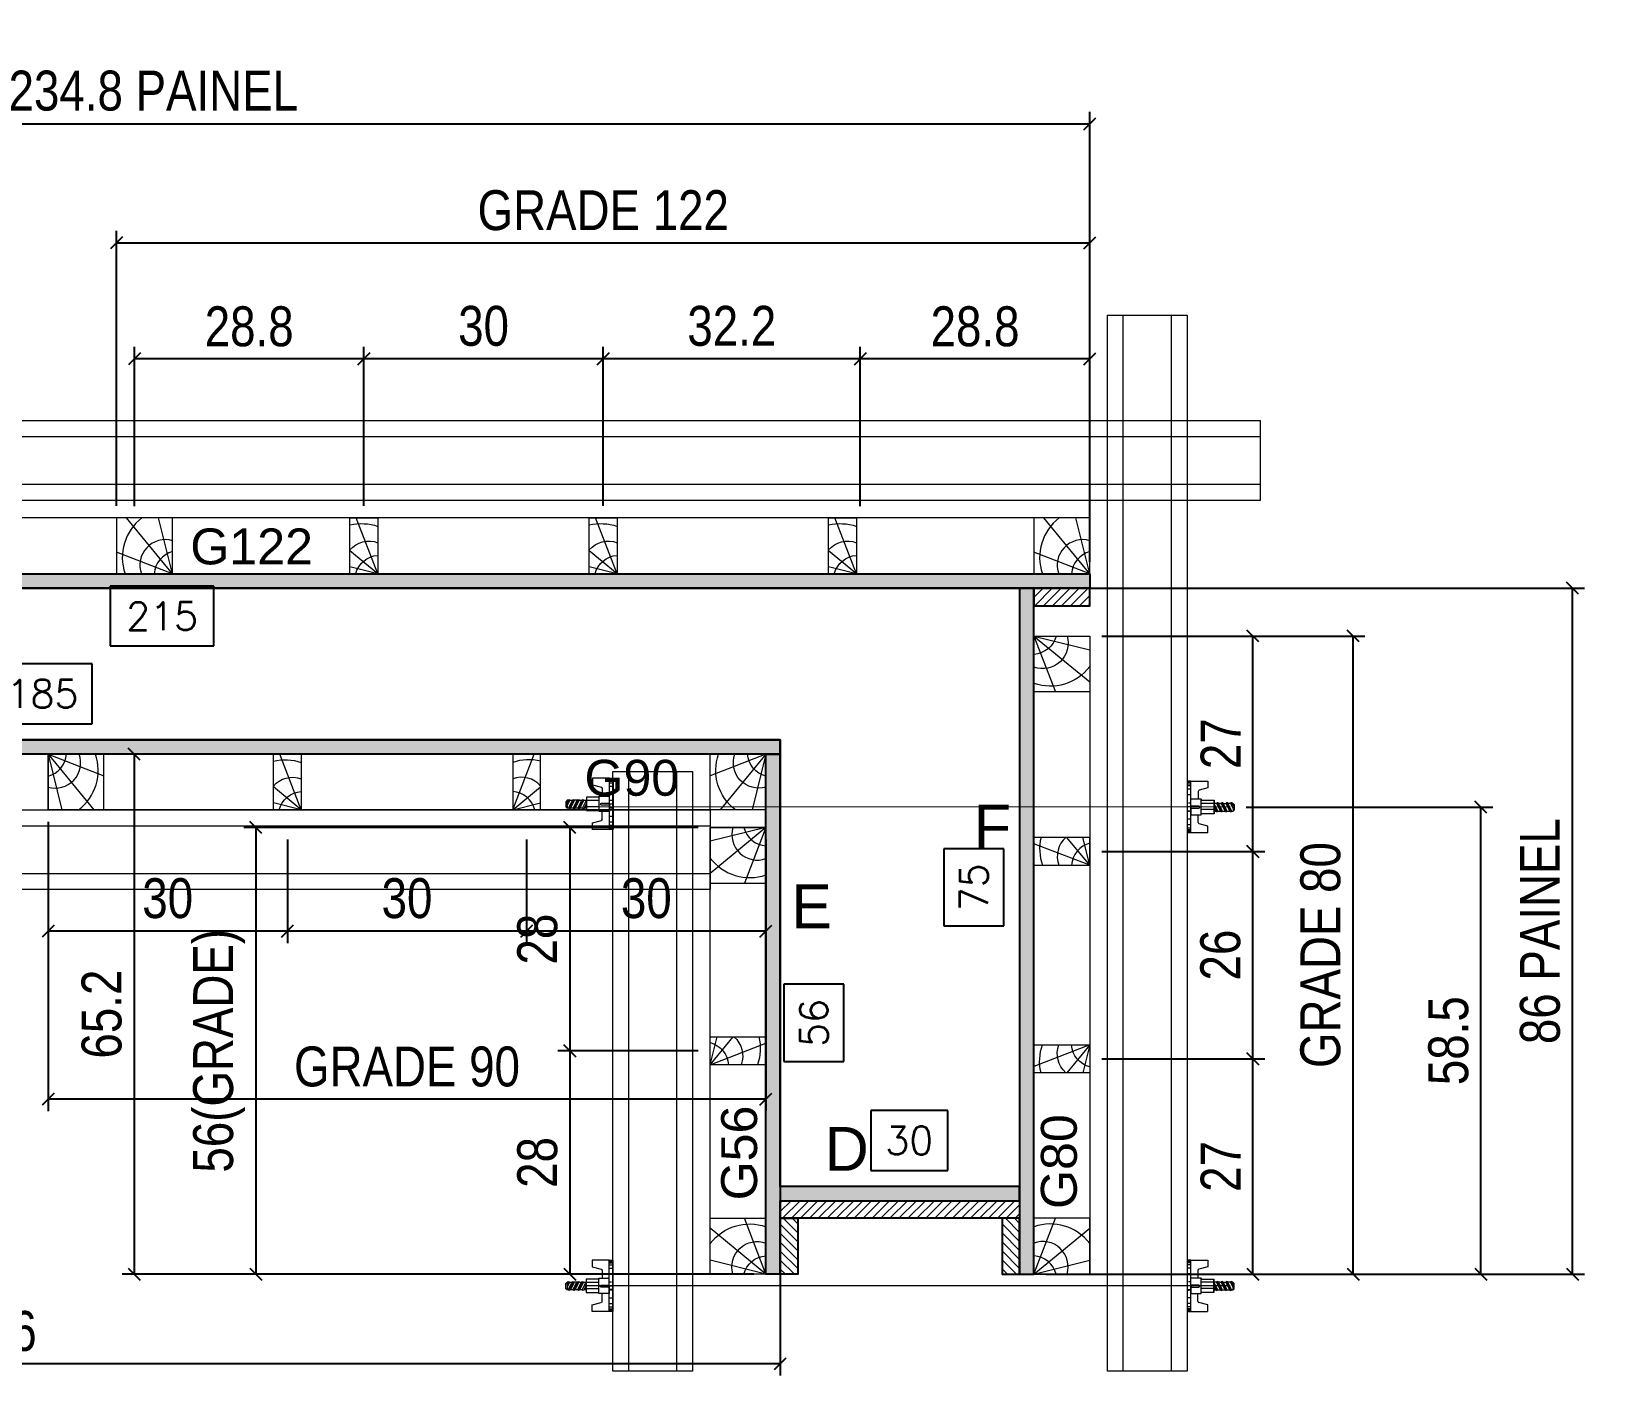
# Model space of a CAD drawing. Extents: x 2949 to 9203, y -16089 to 12527.
# Drawn here: x 8451 to 8844.2, y -7583.5 to -7246.4 of the extents above; entities that cross this region are included whole.
import ezdxf
from ezdxf.enums import TextEntityAlignment as Align

# ---------------------------------------------------------------- set-up
doc = ezdxf.new("R2010")
doc.units = 0
for name, color, linetype, lineweight in [('CONCRETO', 251, 'Continuous', 25), ('Hachura', 251, 'Continuous', 9), ('Madeira', 126, 'Continuous', 18), ('Perfil Metálico', 224, 'Continuous', 18), ('Texto Seção', 7, 'Continuous', 15)]:
    doc.layers.add(name, color=color, linetype=linetype, lineweight=lineweight)
for name, color, linetype in [('COTA', 241, 'Continuous'), ('MEIO_PONT', 93, 'Continuous'), ('Painéis', 200, 'Continuous'), ('SARRAFO', 251, 'Continuous'), ('TEXTO_GERAL', 7, 'Continuous')]:
    doc.layers.add(name, color=color, linetype=linetype)
doc.styles.add('ARIAL', font='arial.ttf')
doc.styles.add('COTA TECNICA 2X', font='techl___.ttf', dxfattribs={"height": 10})
doc.styles.add('ROMANS', font='romans.shx')
doc.styles.add('SANSSERIF', font='sas_____.pfb')
doc.dimstyles.new('Cota Seção interna', dxfattribs={"dimtxt": 7, "dimasz": 6, "dimexe": 0.18, "dimexo": 2, "dimgap": -4, "dimtad": 3, "dimdec": 1, "dimlfac": 0.5, "dimzin": 12, "dimdsep": 46, "dimtxsty": 'ROMANS', "dimblk": 'ARCHTICK', "dimcen": 0.09, "dimse1": 1, "dimse2": 1, "dimsd1": 1, "dimsd2": 1, "dimclrd": 180, "dimclre": 5, "dimclrt": 1, "dimadec": 0, "dimazin": 3, "dimtfac": 1, "dimtdec": 1, "dimtofl": 0, "dimtmove": 0, "dimatfit": 3, "dimldrblk": 'ARCHTICK', "dimfxl": 1, "dimtolj": 1, "dimtzin": 0, "dimarcsym": 0})
doc.dimstyles.new('SECAO PILAR', dxfattribs={"dimtxt": 10, "dimasz": 3, "dimexe": 3, "dimexo": 3, "dimgap": 3, "dimtad": 1, "dimdec": 1, "dimlfac": 0.5, "dimzin": 12, "dimdsep": 46, "dimtxsty": 'COTA TECNICA 2X', "dimblk1": 'OBLIQUE', "dimblk2": 'OBLIQUE', "dimsah": 1, "dimcen": 0.9, "dimclrd": 256, "dimclre": 256, "dimclrt": 256, "dimadec": 1, "dimazin": 3, "dimtfac": 1, "dimtdec": 1, "dimtmove": 0, "dimatfit": 3, "dimfxl": 1, "dimtolj": 1, "dimtzin": 12, "dimarcsym": 0})

# ---------------------------------------------------------------- blocks, each defined once
blk = doc.blocks.new('*D2617')
at = {"layer": 'COTA', "color": 180, "lineweight": -2, "transparency": 16777216}
for p, q in [((8680.74, -7517.04), (8661.4, -7517.04)), ((8661.4, -7517.04), (8661.4, -7532.04)), ((8680.74, -7532.04), (8680.74, -7517.04)), ((8661.4, -7532.04), (8680.74, -7532.04))]:
    blk.add_line(p, q, dxfattribs=at)
at = {"layer": 'Defpoints', "color": 0, "transparency": 16777216}
for p in [(8638.74, -7536.04), (8698.74, -7536.04), (8698.74, -7536.04)]:
    blk.add_point(p, dxfattribs=at)
at = {"layer": 'COTA', "color": 1, "transparency": 16777216, "insert": (8671.07, -7524.54), "char_height": 7, "attachment_point": 5, "style": 'ROMANS'}
blk.add_mtext('\\A1;30', dxfattribs=at)
blk = doc.blocks.new('_ArchTick')
at = {"color": 0, "linetype": 'ByBlock', "const_width": 0.15}
blk.add_lwpolyline([(-0.5, -0.5), (0.5, 0.5)], dxfattribs=at)
blk = doc.blocks.new('*D2636')
at = {"layer": 'COTA', "color": 180, "lineweight": -2, "transparency": 16777216}
for p, q in [((8496.74, -7385.54), (8470.74, -7385.54)), ((8470.74, -7385.54), (8470.74, -7400.54)), ((8496.74, -7400.54), (8496.74, -7385.54)), ((8470.74, -7400.54), (8496.74, -7400.54))]:
    blk.add_line(p, q, dxfattribs=at)
at = {"layer": 'Defpoints', "color": 0, "transparency": 16777216}
for p in [(8268.74, -7386.04), (8698.74, -7386.04), (8268.74, -7404.54)]:
    blk.add_point(p, dxfattribs=at)
at = {"layer": 'COTA', "color": 1, "transparency": 16777216, "insert": (8483.74, -7393.04), "char_height": 7, "attachment_point": 5, "style": 'ROMANS'}
blk.add_mtext('\\A1;215', dxfattribs=at)
blk = doc.blocks.new('C')
at = {"layer": 'Hachura', "color": 0}
for p, q in [((0, 3.22), (0, -3.22)), ((0.45, 3.22), (0, 3.22)), ((0.46, 3.16), (0, 3.16)), ((0.46, 3.05), (0, 3.05)), ((0.46, 2.88), (0, 2.88)), ((0, 2.75), (0, -1.16)), ((0.46, 2.65), (0, 2.65)), ((0.46, 2.23), (0, 2.23)), ((0.45, -3.23), (0.45, 3.22)), ((0.45, 3.22), (2.58, 3.22)), ((2.58, 2.39), (1.47, 2.09)), ((2.58, 3.22), (2.58, 2.39)), ((0.46, 1.51), (0, 1.51)), ((0.39, 0.49), (0.17, 0.49)), ((1.74, 0.97), (0.45, 0.97)), ((1.45, 0.1), (0.45, 0.1)), ((1.35, 1.94), (1.35, 0.96)), ((1.74, -0.97), (1.74, 0.97)), ((1.74, 0.97), (1.74, 0.84)), ((1.74, 0.97), (1.74, 0.84)), ((1.74, 0.84), (3.35, 0.84)), ((3.35, 0.45), (1.74, 0.45)), ((3.32, 0.84), (3.32, -0.84)), ((3.35, 0.84), (3.35, -0.84)), ((3.68, 0.45), (3.35, 0.45)), ((3.84, -0.52), (3.35, 0.45)), ((3.35, 0.06), (3.67, -0.57)), ((3.68, 0.45), (4.16, -0.52)), ((3.72, 0.5), (4.25, -0.57)), ((4.37, -0.55), (3.83, 0.53)), ((4.15, 0.45), (3.93, 0.45)), ((4.42, -0.52), (3.93, 0.45)), ((4.15, 0.45), (4.26, 0.45)), ((4.26, 0.45), (4.74, -0.52)), ((4.3, 0.5), (4.83, -0.57)), ((4.95, -0.55), (4.41, 0.53)), ((4.51, 0.45), (4.84, 0.45)), ((5, -0.52), (4.51, 0.45)), ((4.84, 0.45), (5.32, -0.52)), ((4.88, 0.5), (5.41, -0.57)), ((5.53, -0.55), (4.99, 0.53)), ((5.58, -0.52), (5.09, 0.45)), ((5.42, 0.45), (5.09, 0.45)), ((5.58, -0.52), (5.09, 0.45)), ((5.42, 0.45), (5.74, -0.19)), ((5.46, 0.5), (5.74, -0.07)), ((5.74, 0.19), (5.57, 0.53)), ((5.74, 0.32), (5.68, 0.45)), ((5.68, 0.45), (5.74, 0.45)), ((5.74, 0.45), (5.9, 0.29)), ((5.74, 0.45), (5.74, -0.52)), ((5.9, -0.36), (5.9, 0.29)), ((0.45, 0), (0, 0)), ((0.46, -1.52), (0, -1.52)), ((0.08, -0.48), (0.29, -0.48)), ((0.29, -0.48), (0.4, -0.48)), ((0.45, 0), (0.45, -0.97)), ((0.45, -0.16), (1.45, -0.16)), ((0.45, -0.65), (0.45, -0.32)), ((0.45, -3.23), (0.45, -0.65)), ((0.45, -0.97), (1.74, -0.97)), ((1.35, -1.94), (1.35, -0.97)), ((3.35, -0.32), (1.74, -0.32)), ((3.35, -0.84), (1.74, -0.84)), ((3.35, -0.07), (3.58, -0.52)), ((3.35, -0.52), (3.58, -0.52)), ((3.84, -0.52), (4.16, -0.52)), ((4.42, -0.52), (4.74, -0.52)), ((4.63, -0.52), (4.74, -0.52)), ((5, -0.52), (5.32, -0.52)), ((5.58, -0.52), (5.74, -0.52)), ((5.74, -0.52), (5.9, -0.36)), ((5.74, -0.52), (5.74, -0.52)), ((0.46, -2.23), (0, -2.23)), ((0.46, -2.65), (0, -2.65)), ((0.46, -2.88), (0, -2.88)), ((0.46, -3.05), (0, -3.05)), ((0.46, -3.16), (0, -3.16)), ((0, -3.22), (2.57, -3.22)), ((2.58, -2.39), (1.47, -2.1)), ((2.58, -3.23), (2.58, -2.39))]:
    blk.add_line(p, q, dxfattribs=at)
for centre, radius, start, end in [((1.52, 1.94), 0.161, 104.7436, 180), ((1.44, -0.03), 0.129, 272.695, 87.305), ((3.81, 0.39), 0.143, 25.5688, 154.4312), ((4.39, 0.39), 0.143, 25.5688, 154.4312), ((4.97, 0.39), 0.143, 25.5688, 154.4312), ((5.55, 0.39), 0.143, 25.5688, 154.4312), ((0.17, -0.37), 0.174, 221.744, 317.8592), ((1.52, -1.94), 0.161, 180, 255.2564), ((3.71, -0.4), 0.174, 222.1408, 318.256), ((4.29, -0.4), 0.174, 222.1408, 318.256), ((4.87, -0.4), 0.174, 222.1408, 318.256), ((5.45, -0.4), 0.174, 222.1408, 318.256), ((5.61, -0.4), 0.174, 317.8592, 318.256)]:
    blk.add_arc(centre, radius, start, end, dxfattribs=at)
blk = doc.blocks.new('_Oblique')
at = {"color": 0, "linetype": 'ByBlock', "lineweight": -2}
blk.add_line((-0.5, -0.5), (0.5, 0.5), dxfattribs=at)
blk = doc.blocks.new('*D2623')
at = {"layer": 'COTA', "lineweight": -2, "transparency": 16777216}
for p, q in [((8705.29, -7386.04), (8840.37, -7386.04)), ((8837.37, -7558.04), (8837.37, -7386.04)), ((8705.34, -7558.04), (8840.37, -7558.04))]:
    blk.add_line(p, q, dxfattribs=at)
at = {"layer": 'Defpoints', "color": 0, "transparency": 16777216}
for p in [(8702.29, -7386.04), (8837.37, -7386.04), (8702.34, -7558.04)]:
    blk.add_point(p, dxfattribs=at)
at = {"layer": 'COTA', "lineweight": -2, "transparency": 16777216, "xscale": 3, "yscale": 3, "zscale": 3}
for p, rotation in [((8837.37, -7386.04), 90), ((8837.37, -7558.04), 270)]:
    blk.add_blockref('_Oblique', p, dxfattribs=dict(at, rotation=rotation))
at = {"layer": 'COTA', "transparency": 16777216, "insert": (8829.25, -7472.04), "char_height": 10, "attachment_point": 5, "rotation": 90, "style": 'COTA TECNICA 2X'}
blk.add_mtext('\\A1;86 PAINEL', dxfattribs=at)
blk = doc.blocks.new('*D2637')
at = {"layer": 'COTA', "linetype": 'ByBlock', "lineweight": -2, "transparency": 16777216}
for p, q in [((8246.74, -7383.04), (8246.74, -7266.59)), ((8246.74, -7269.59), (8716.34, -7269.59)), ((8716.34, -7379.44), (8716.34, -7266.59))]:
    blk.add_line(p, q, dxfattribs=at)
at = {"layer": 'Defpoints', "color": 0, "linetype": 'ByBlock', "transparency": 16777216}
for p in [(8716.34, -7269.59), (8716.34, -7382.44), (8246.74, -7386.04)]:
    blk.add_point(p, dxfattribs=at)
at = {"layer": 'COTA', "linetype": 'ByBlock', "lineweight": -2, "transparency": 16777216, "xscale": 3, "yscale": 3, "zscale": 3, "rotation": 180}
blk.add_blockref('_Oblique', (8246.74, -7269.59), dxfattribs=at)
at = {"layer": 'COTA', "linetype": 'ByBlock', "lineweight": -2, "transparency": 16777216, "xscale": 3, "yscale": 3, "zscale": 3}
blk.add_blockref('_Oblique', (8716.34, -7269.59), dxfattribs=at)
at = {"layer": 'COTA', "linetype": 'ByBlock', "transparency": 16777216, "insert": (8481.54, -7261.35), "char_height": 10, "attachment_point": 5, "style": 'COTA TECNICA 2X'}
blk.add_mtext('\\A1;234.8 PAINEL', dxfattribs=at)
blk = doc.blocks.new('PONTALETE')
at = {"layer": 'Madeira'}
for q in [(2.71, 7), (7, 5.76), (7, 1.74)]:
    blk.add_line((0, 0), q, dxfattribs=at)
blk.add_lwpolyline([(0, 0), (7, 0), (7, 7), (0, 7)], close=True, dxfattribs=at)
for centre, radius, start, end in [((2.04, 0.06), 6.23, 37.2818, 109.0913), ((1.09, 0.9), 3.19, 343.603, 109.9847), ((-0.21, -0.78), 3.09, 14.6322, 86.0383)]:
    blk.add_arc(centre, radius, start, end, dxfattribs=at)
blk = doc.blocks.new('MEIO PONTALETE')
at = {"layer": 'Madeira'}
for q in [(2.71, 7), (3.5, 2.88), (3.5, 0.87)]:
    blk.add_line((0, 0), q, dxfattribs=at)
blk.add_lwpolyline([(0, 0), (3.5, 0), (3.5, 7), (0, 7)], close=True, dxfattribs=at)
for centre, radius, start, end in [((2.04, 0.06), 6.23, 76.4499, 109.0913), ((1.09, 0.9), 3.19, 40.9063, 109.9847), ((-0.21, -0.78), 3.09, 14.6322, 86.0383)]:
    blk.add_arc(centre, radius, start, end, dxfattribs=at)
blk = doc.blocks.new('*D2638')
at = {"layer": 'COTA', "lineweight": -2, "transparency": 16777216}
for p, q in [((8658.8, -7365.52), (8658.8, -7325.56)), ((8716.34, -7328.56), (8658.8, -7328.56)), ((8716.34, -7365.44), (8716.34, -7325.56))]:
    blk.add_line(p, q, dxfattribs=at)
at = {"layer": 'Defpoints', "color": 0, "transparency": 16777216}
for p in [(8658.8, -7328.56), (8658.8, -7368.52), (8716.34, -7368.44)]:
    blk.add_point(p, dxfattribs=at)
at = {"layer": 'COTA', "lineweight": -2, "transparency": 16777216, "xscale": 3, "yscale": 3, "zscale": 3, "rotation": 180}
blk.add_blockref('_Oblique', (8658.8, -7328.56), dxfattribs=at)
at = {"layer": 'COTA', "lineweight": -2, "transparency": 16777216, "xscale": 3, "yscale": 3, "zscale": 3}
blk.add_blockref('_Oblique', (8716.34, -7328.56), dxfattribs=at)
at = {"layer": 'COTA', "transparency": 16777216, "insert": (8687.57, -7320.46), "char_height": 10, "attachment_point": 5, "style": 'COTA TECNICA 2X'}
blk.add_mtext('\\A1;28.8', dxfattribs=at)
blk = doc.blocks.new('*D2639')
at = {"layer": 'COTA', "lineweight": -2, "transparency": 16777216}
for p, q in [((8594.34, -7365.44), (8594.34, -7325.56)), ((8658.8, -7328.56), (8594.34, -7328.56)), ((8658.8, -7365.52), (8658.8, -7325.56))]:
    blk.add_line(p, q, dxfattribs=at)
at = {"layer": 'Defpoints', "color": 0, "transparency": 16777216}
for p in [(8594.34, -7328.56), (8594.34, -7368.44), (8658.8, -7368.52)]:
    blk.add_point(p, dxfattribs=at)
at = {"layer": 'COTA', "lineweight": -2, "transparency": 16777216, "xscale": 3, "yscale": 3, "zscale": 3, "rotation": 180}
blk.add_blockref('_Oblique', (8594.34, -7328.56), dxfattribs=at)
at = {"layer": 'COTA', "lineweight": -2, "transparency": 16777216, "xscale": 3, "yscale": 3, "zscale": 3}
blk.add_blockref('_Oblique', (8658.8, -7328.56), dxfattribs=at)
at = {"layer": 'COTA', "transparency": 16777216, "insert": (8626.57, -7320.34), "char_height": 10, "attachment_point": 5, "style": 'COTA TECNICA 2X'}
blk.add_mtext('\\A1;32.2', dxfattribs=at)
blk = doc.blocks.new('*D2640')
at = {"layer": 'COTA', "lineweight": -2, "transparency": 16777216}
for p, q in [((8534.34, -7365.44), (8534.34, -7325.56)), ((8594.34, -7328.56), (8534.34, -7328.56)), ((8594.34, -7365.44), (8594.34, -7325.56))]:
    blk.add_line(p, q, dxfattribs=at)
at = {"layer": 'Defpoints', "color": 0, "transparency": 16777216}
for p in [(8534.34, -7328.56), (8534.34, -7368.44), (8594.34, -7368.44)]:
    blk.add_point(p, dxfattribs=at)
at = {"layer": 'COTA', "lineweight": -2, "transparency": 16777216, "xscale": 3, "yscale": 3, "zscale": 3, "rotation": 180}
blk.add_blockref('_Oblique', (8534.34, -7328.56), dxfattribs=at)
at = {"layer": 'COTA', "lineweight": -2, "transparency": 16777216, "xscale": 3, "yscale": 3, "zscale": 3}
blk.add_blockref('_Oblique', (8594.34, -7328.56), dxfattribs=at)
at = {"layer": 'COTA', "transparency": 16777216, "insert": (8564.34, -7320.34), "char_height": 10, "attachment_point": 5, "style": 'COTA TECNICA 2X'}
blk.add_mtext('\\A1;30', dxfattribs=at)
blk = doc.blocks.new('*D2641')
at = {"layer": 'COTA', "lineweight": -2, "transparency": 16777216}
for p, q in [((8476.8, -7365.52), (8476.8, -7325.56)), ((8534.34, -7328.56), (8476.8, -7328.56)), ((8534.34, -7365.44), (8534.34, -7325.56))]:
    blk.add_line(p, q, dxfattribs=at)
at = {"layer": 'Defpoints', "color": 0, "transparency": 16777216}
for p in [(8476.8, -7328.56), (8476.8, -7368.52), (8534.34, -7368.44)]:
    blk.add_point(p, dxfattribs=at)
at = {"layer": 'COTA', "lineweight": -2, "transparency": 16777216, "xscale": 3, "yscale": 3, "zscale": 3, "rotation": 180}
blk.add_blockref('_Oblique', (8476.8, -7328.56), dxfattribs=at)
at = {"layer": 'COTA', "lineweight": -2, "transparency": 16777216, "xscale": 3, "yscale": 3, "zscale": 3}
blk.add_blockref('_Oblique', (8534.34, -7328.56), dxfattribs=at)
at = {"layer": 'COTA', "transparency": 16777216, "insert": (8505.57, -7320.46), "char_height": 10, "attachment_point": 5, "style": 'COTA TECNICA 2X'}
blk.add_mtext('\\A1;28.8', dxfattribs=at)
blk = doc.blocks.new('*D2642')
at = {"layer": 'COTA', "lineweight": -2, "transparency": 16777216}
for p, q in [((8472.34, -7365.44), (8472.34, -7296.44)), ((8716.34, -7365.44), (8716.34, -7296.44)), ((8472.34, -7299.44), (8716.34, -7299.44))]:
    blk.add_line(p, q, dxfattribs=at)
at = {"layer": 'Defpoints', "color": 0, "transparency": 16777216}
for p in [(8716.34, -7299.44), (8472.34, -7368.44), (8716.34, -7368.44)]:
    blk.add_point(p, dxfattribs=at)
at = {"layer": 'COTA', "lineweight": -2, "transparency": 16777216, "xscale": 3, "yscale": 3, "zscale": 3, "rotation": 180}
blk.add_blockref('_Oblique', (8472.34, -7299.44), dxfattribs=at)
at = {"layer": 'COTA', "lineweight": -2, "transparency": 16777216, "xscale": 3, "yscale": 3, "zscale": 3}
blk.add_blockref('_Oblique', (8716.34, -7299.44), dxfattribs=at)
at = {"layer": 'COTA', "transparency": 16777216, "insert": (8594.34, -7291.34), "char_height": 10, "attachment_point": 5, "style": 'COTA TECNICA 2X'}
blk.add_mtext('\\A1;GRADE 122', dxfattribs=at)
blk = doc.blocks.new('*D2646')
at = {"layer": 'COTA', "color": 180, "lineweight": -2, "transparency": 16777216}
for p, q in [((8466.24, -7405.04), (8441.24, -7405.04)), ((8441.24, -7405.04), (8441.24, -7420.04)), ((8466.24, -7420.04), (8466.24, -7405.04)), ((8441.24, -7420.04), (8466.24, -7420.04))]:
    blk.add_line(p, q, dxfattribs=at)
at = {"layer": 'Defpoints', "color": 0, "transparency": 16777216}
for p in [(8268.74, -7424.04), (8638.74, -7424.04), (8638.74, -7424.04)]:
    blk.add_point(p, dxfattribs=at)
at = {"layer": 'COTA', "color": 1, "transparency": 16777216, "insert": (8453.74, -7412.54), "char_height": 7, "attachment_point": 5, "style": 'ROMANS'}
blk.add_mtext('\\A1;185', dxfattribs=at)
blk = doc.blocks.new('*D2628')
at = {"layer": 'COTA', "lineweight": -2, "transparency": 16777216}
for p, q in [((8719.34, -7398.04), (8785.33, -7398.04)), ((8782.33, -7558.04), (8782.33, -7398.04)), ((8719.34, -7558.04), (8785.33, -7558.04))]:
    blk.add_line(p, q, dxfattribs=at)
at = {"layer": 'Defpoints', "color": 0, "transparency": 16777216}
for p in [(8716.34, -7398.04), (8782.33, -7398.04), (8716.34, -7558.04)]:
    blk.add_point(p, dxfattribs=at)
at = {"layer": 'COTA', "lineweight": -2, "transparency": 16777216, "xscale": 3, "yscale": 3, "zscale": 3}
for p, rotation in [((8782.33, -7398.04), 90), ((8782.33, -7558.04), 270)]:
    blk.add_blockref('_Oblique', p, dxfattribs=dict(at, rotation=rotation))
at = {"layer": 'COTA', "transparency": 16777216, "insert": (8774.2, -7478.04), "char_height": 10, "attachment_point": 5, "rotation": 90, "style": 'COTA TECNICA 2X'}
blk.add_mtext('\\A1;GRADE 80', dxfattribs=at)
blk = doc.blocks.new('*D2629')
at = {"layer": 'COTA', "lineweight": -2, "transparency": 16777216}
for p, q in [((8719.34, -7398.04), (8760.21, -7398.04)), ((8757.21, -7452.04), (8757.21, -7398.04)), ((8719.34, -7452.04), (8760.21, -7452.04))]:
    blk.add_line(p, q, dxfattribs=at)
at = {"layer": 'Defpoints', "color": 0, "transparency": 16777216}
for p in [(8716.34, -7398.04), (8757.21, -7398.04), (8716.34, -7452.04)]:
    blk.add_point(p, dxfattribs=at)
at = {"layer": 'COTA', "lineweight": -2, "transparency": 16777216, "xscale": 3, "yscale": 3, "zscale": 3}
for p, rotation in [((8757.21, -7398.04), 90), ((8757.21, -7452.04), 270)]:
    blk.add_blockref('_Oblique', p, dxfattribs=dict(at, rotation=rotation))
at = {"layer": 'COTA', "transparency": 16777216, "insert": (8749.13, -7425.04), "char_height": 10, "attachment_point": 5, "rotation": 90, "style": 'COTA TECNICA 2X'}
blk.add_mtext('\\A1;27', dxfattribs=at)
blk = doc.blocks.new('*D2630')
at = {"layer": 'COTA', "lineweight": -2, "transparency": 16777216}
for p, q in [((8719.34, -7504.04), (8760.21, -7504.04)), ((8757.21, -7558.04), (8757.21, -7504.04)), ((8719.34, -7558.04), (8760.21, -7558.04))]:
    blk.add_line(p, q, dxfattribs=at)
at = {"layer": 'Defpoints', "color": 0, "transparency": 16777216}
for p in [(8716.34, -7504.04), (8757.21, -7504.04), (8716.34, -7558.04)]:
    blk.add_point(p, dxfattribs=at)
at = {"layer": 'COTA', "lineweight": -2, "transparency": 16777216, "xscale": 3, "yscale": 3, "zscale": 3}
for p, rotation in [((8757.21, -7504.04), 90), ((8757.21, -7558.04), 270)]:
    blk.add_blockref('_Oblique', p, dxfattribs=dict(at, rotation=rotation))
at = {"layer": 'COTA', "transparency": 16777216, "insert": (8749.13, -7531.04), "char_height": 10, "attachment_point": 5, "rotation": 90, "style": 'COTA TECNICA 2X'}
blk.add_mtext('\\A1;27', dxfattribs=at)
blk = doc.blocks.new('*D2631')
at = {"layer": 'COTA', "lineweight": -2, "transparency": 16777216}
for p, q in [((8719.34, -7452.04), (8760.21, -7452.04)), ((8757.21, -7504.04), (8757.21, -7452.04)), ((8719.34, -7504.04), (8760.21, -7504.04))]:
    blk.add_line(p, q, dxfattribs=at)
at = {"layer": 'Defpoints', "color": 0, "transparency": 16777216}
for p in [(8716.34, -7452.04), (8757.21, -7452.04), (8716.34, -7504.04)]:
    blk.add_point(p, dxfattribs=at)
at = {"layer": 'COTA', "lineweight": -2, "transparency": 16777216, "xscale": 3, "yscale": 3, "zscale": 3}
for p, rotation in [((8757.21, -7452.04), 90), ((8757.21, -7504.04), 270)]:
    blk.add_blockref('_Oblique', p, dxfattribs=dict(at, rotation=rotation))
at = {"layer": 'COTA', "transparency": 16777216, "insert": (8749.11, -7478.04), "char_height": 10, "attachment_point": 5, "rotation": 90, "style": 'COTA TECNICA 2X'}
blk.add_mtext('\\A1;26', dxfattribs=at)
blk = doc.blocks.new('*D2632')
at = {"layer": 'COTA', "lineweight": -2, "transparency": 16777216}
for p, q in [((8618.14, -7446.04), (8504.25, -7446.04)), ((8507.25, -7446.04), (8507.25, -7558.04)), ((8618.14, -7558.04), (8504.25, -7558.04))]:
    blk.add_line(p, q, dxfattribs=at)
at = {"layer": 'Defpoints', "color": 0, "transparency": 16777216}
for p in [(8621.14, -7446.04), (8507.25, -7558.04), (8621.14, -7558.04)]:
    blk.add_point(p, dxfattribs=at)
at = {"layer": 'COTA', "lineweight": -2, "transparency": 16777216, "xscale": 3, "yscale": 3, "zscale": 3}
for p, rotation in [((8507.25, -7446.04), 90), ((8507.25, -7558.04), 270)]:
    blk.add_blockref('_Oblique', p, dxfattribs=dict(at, rotation=rotation))
at = {"layer": 'COTA', "transparency": 16777216, "insert": (8498.03, -7502.04), "char_height": 10, "attachment_point": 5, "rotation": 90, "style": 'COTA TECNICA 2X'}
blk.add_mtext('\\A1;56(GRADE)', dxfattribs=at)
blk = doc.blocks.new('*D2633')
at = {"layer": 'COTA', "lineweight": -2, "transparency": 16777216}
for p, q in [((8618.14, -7502.04), (8582.96, -7502.04)), ((8585.96, -7502.04), (8585.96, -7558.04)), ((8618.14, -7558.04), (8582.96, -7558.04))]:
    blk.add_line(p, q, dxfattribs=at)
at = {"layer": 'Defpoints', "color": 0, "transparency": 16777216}
for p in [(8621.14, -7502.04), (8585.96, -7558.04), (8621.14, -7558.04)]:
    blk.add_point(p, dxfattribs=at)
at = {"layer": 'COTA', "lineweight": -2, "transparency": 16777216, "xscale": 3, "yscale": 3, "zscale": 3}
for p, rotation in [((8585.96, -7502.04), 90), ((8585.96, -7558.04), 270)]:
    blk.add_blockref('_Oblique', p, dxfattribs=dict(at, rotation=rotation))
at = {"layer": 'COTA', "transparency": 16777216, "insert": (8577.86, -7530.04), "char_height": 10, "attachment_point": 5, "rotation": 90, "style": 'COTA TECNICA 2X'}
blk.add_mtext('\\A1;28', dxfattribs=at)
blk = doc.blocks.new('*D2634')
at = {"layer": 'COTA', "lineweight": -2, "transparency": 16777216}
for p, q in [((8618.14, -7446.04), (8582.96, -7446.04)), ((8585.96, -7446.04), (8585.96, -7502.04)), ((8618.14, -7502.04), (8582.96, -7502.04))]:
    blk.add_line(p, q, dxfattribs=at)
at = {"layer": 'Defpoints', "color": 0, "transparency": 16777216}
for p in [(8621.14, -7446.04), (8585.96, -7502.04), (8621.14, -7502.04)]:
    blk.add_point(p, dxfattribs=at)
at = {"layer": 'COTA', "lineweight": -2, "transparency": 16777216, "xscale": 3, "yscale": 3, "zscale": 3}
for p, rotation in [((8585.96, -7446.04), 90), ((8585.96, -7502.04), 270)]:
    blk.add_blockref('_Oblique', p, dxfattribs=dict(at, rotation=rotation))
at = {"layer": 'COTA', "transparency": 16777216, "insert": (8577.86, -7474.04), "char_height": 10, "attachment_point": 5, "rotation": 90, "style": 'COTA TECNICA 2X'}
blk.add_mtext('\\A1;28', dxfattribs=at)
blk = doc.blocks.new('*D2650')
at = {"layer": 'COTA', "lineweight": -2, "transparency": 16777216}
for p, q in [((8755.58, -7440.98), (8817.41, -7440.98)), ((8814.41, -7558.04), (8814.41, -7440.98)), ((8719.34, -7558.04), (8817.41, -7558.04))]:
    blk.add_line(p, q, dxfattribs=at)
at = {"layer": 'Defpoints', "color": 0, "transparency": 16777216}
for p in [(8752.58, -7440.98), (8814.41, -7440.98), (8716.34, -7558.04)]:
    blk.add_point(p, dxfattribs=at)
at = {"layer": 'COTA', "lineweight": -2, "transparency": 16777216, "xscale": 3, "yscale": 3, "zscale": 3}
for p, rotation in [((8814.41, -7440.98), 90), ((8814.41, -7558.04), 270)]:
    blk.add_blockref('_Oblique', p, dxfattribs=dict(at, rotation=rotation))
at = {"layer": 'COTA', "transparency": 16777216, "insert": (8806.28, -7499.51), "char_height": 10, "attachment_point": 5, "rotation": 90, "style": 'COTA TECNICA 2X'}
blk.add_mtext('\\A1;58.5', dxfattribs=at)
blk = doc.blocks.new('*D2618')
at = {"layer": 'COTA', "lineweight": -2, "transparency": 16777216}
for p, q in [((8575.14, -7449.04), (8575.14, -7475.06)), ((8635.14, -7449.04), (8635.14, -7475.06)), ((8635.14, -7472.06), (8575.14, -7472.06))]:
    blk.add_line(p, q, dxfattribs=at)
at = {"layer": 'Defpoints', "color": 0, "transparency": 16777216}
for p in [(8575.14, -7446.04), (8635.14, -7446.04), (8575.14, -7472.06)]:
    blk.add_point(p, dxfattribs=at)
at = {"layer": 'COTA', "lineweight": -2, "transparency": 16777216, "xscale": 3, "yscale": 3, "zscale": 3, "rotation": 180}
blk.add_blockref('_Oblique', (8575.14, -7472.06), dxfattribs=at)
at = {"layer": 'COTA', "lineweight": -2, "transparency": 16777216, "xscale": 3, "yscale": 3, "zscale": 3}
blk.add_blockref('_Oblique', (8635.14, -7472.06), dxfattribs=at)
at = {"layer": 'COTA', "transparency": 16777216, "insert": (8605.14, -7463.84), "char_height": 10, "attachment_point": 5, "style": 'COTA TECNICA 2X'}
blk.add_mtext('\\A1;30', dxfattribs=at)
blk = doc.blocks.new('*D2619')
at = {"layer": 'COTA', "lineweight": -2, "transparency": 16777216}
for p, q in [((8515.14, -7449.04), (8515.14, -7475.06)), ((8575.14, -7449.04), (8575.14, -7475.06)), ((8575.14, -7472.06), (8515.14, -7472.06))]:
    blk.add_line(p, q, dxfattribs=at)
at = {"layer": 'Defpoints', "color": 0, "transparency": 16777216}
for p in [(8515.14, -7446.04), (8575.14, -7446.04), (8515.14, -7472.06)]:
    blk.add_point(p, dxfattribs=at)
at = {"layer": 'COTA', "lineweight": -2, "transparency": 16777216, "xscale": 3, "yscale": 3, "zscale": 3, "rotation": 180}
blk.add_blockref('_Oblique', (8515.14, -7472.06), dxfattribs=at)
at = {"layer": 'COTA', "lineweight": -2, "transparency": 16777216, "xscale": 3, "yscale": 3, "zscale": 3}
blk.add_blockref('_Oblique', (8575.14, -7472.06), dxfattribs=at)
at = {"layer": 'COTA', "transparency": 16777216, "insert": (8545.14, -7463.84), "char_height": 10, "attachment_point": 5, "style": 'COTA TECNICA 2X'}
blk.add_mtext('\\A1;30', dxfattribs=at)
blk = doc.blocks.new('*D2620')
at = {"layer": 'COTA', "lineweight": -2, "transparency": 16777216}
for p, q in [((8455.14, -7449.04), (8455.14, -7475.06)), ((8515.14, -7449.04), (8515.14, -7475.06)), ((8515.14, -7472.06), (8455.14, -7472.06))]:
    blk.add_line(p, q, dxfattribs=at)
at = {"layer": 'Defpoints', "color": 0, "transparency": 16777216}
for p in [(8455.14, -7446.04), (8515.14, -7446.04), (8455.14, -7472.06)]:
    blk.add_point(p, dxfattribs=at)
at = {"layer": 'COTA', "lineweight": -2, "transparency": 16777216, "xscale": 3, "yscale": 3, "zscale": 3, "rotation": 180}
blk.add_blockref('_Oblique', (8455.14, -7472.06), dxfattribs=at)
at = {"layer": 'COTA', "lineweight": -2, "transparency": 16777216, "xscale": 3, "yscale": 3, "zscale": 3}
blk.add_blockref('_Oblique', (8515.14, -7472.06), dxfattribs=at)
at = {"layer": 'COTA', "transparency": 16777216, "insert": (8485.14, -7463.84), "char_height": 10, "attachment_point": 5, "style": 'COTA TECNICA 2X'}
blk.add_mtext('\\A1;30', dxfattribs=at)
blk = doc.blocks.new('*D2621')
at = {"layer": 'COTA', "lineweight": -2, "transparency": 16777216}
for p, q in [((8455.14, -7444.64), (8455.14, -7517.17)), ((8635.14, -7449.04), (8635.14, -7517.17)), ((8635.14, -7514.17), (8455.14, -7514.17))]:
    blk.add_line(p, q, dxfattribs=at)
at = {"layer": 'Defpoints', "color": 0, "transparency": 16777216}
for p in [(8455.14, -7441.64), (8635.14, -7446.04), (8455.14, -7514.17)]:
    blk.add_point(p, dxfattribs=at)
at = {"layer": 'COTA', "lineweight": -2, "transparency": 16777216, "xscale": 3, "yscale": 3, "zscale": 3, "rotation": 180}
blk.add_blockref('_Oblique', (8455.14, -7514.17), dxfattribs=at)
at = {"layer": 'COTA', "lineweight": -2, "transparency": 16777216, "xscale": 3, "yscale": 3, "zscale": 3}
blk.add_blockref('_Oblique', (8635.14, -7514.17), dxfattribs=at)
at = {"layer": 'COTA', "transparency": 16777216, "insert": (8545.14, -7506.04), "char_height": 10, "attachment_point": 5, "style": 'COTA TECNICA 2X'}
blk.add_mtext('\\A1;GRADE 90', dxfattribs=at)
blk = doc.blocks.new('*D2622')
at = {"layer": 'COTA', "color": 180, "lineweight": -2, "transparency": 16777216}
for p, q in [((8654.63, -7485.37), (8639.63, -7485.37)), ((8639.63, -7485.37), (8639.63, -7504.71)), ((8654.63, -7504.71), (8654.63, -7485.37)), ((8639.63, -7504.71), (8654.63, -7504.71))]:
    blk.add_line(p, q, dxfattribs=at)
at = {"layer": 'Defpoints', "color": 0, "transparency": 16777216}
for p in [(8638.74, -7424.04), (8638.74, -7536.04), (8658.63, -7536.04)]:
    blk.add_point(p, dxfattribs=at)
at = {"layer": 'COTA', "color": 1, "transparency": 16777216, "insert": (8647.13, -7495.04), "char_height": 7, "attachment_point": 5, "rotation": 90, "style": 'ROMANS'}
blk.add_mtext('\\A1;56', dxfattribs=at)
blk = doc.blocks.new('*D2635')
at = {"layer": 'COTA', "color": 180, "lineweight": -2, "transparency": 16777216}
for p, q in [((8694.74, -7451.37), (8679.74, -7451.37)), ((8679.74, -7451.37), (8679.74, -7470.71)), ((8694.74, -7470.71), (8694.74, -7451.37)), ((8679.74, -7470.71), (8694.74, -7470.71))]:
    blk.add_line(p, q, dxfattribs=at)
at = {"layer": 'Defpoints', "color": 0, "transparency": 16777216}
for p in [(8698.74, -7386.04), (8698.74, -7536.04), (8698.74, -7536.04)]:
    blk.add_point(p, dxfattribs=at)
at = {"layer": 'COTA', "color": 1, "transparency": 16777216, "insert": (8687.24, -7461.04), "char_height": 7, "attachment_point": 5, "rotation": 90, "style": 'ROMANS'}
blk.add_mtext('\\A1;75', dxfattribs=at)
blk = doc.blocks.new('*D2651')
at = {"layer": 'COTA', "linetype": 'ByBlock', "lineweight": -2, "transparency": 16777216}
for p, q in [((8246.74, -7430.64), (8246.74, -7583.49)), ((8638.74, -7430.64), (8638.74, -7583.49)), ((8246.74, -7580.49), (8638.74, -7580.49))]:
    blk.add_line(p, q, dxfattribs=at)
at = {"layer": 'Defpoints', "color": 0, "linetype": 'ByBlock', "transparency": 16777216}
for p in [(8246.74, -7427.64), (8638.74, -7427.64), (8638.74, -7580.49)]:
    blk.add_point(p, dxfattribs=at)
at = {"layer": 'COTA', "linetype": 'ByBlock', "lineweight": -2, "transparency": 16777216, "xscale": 3, "yscale": 3, "zscale": 3, "rotation": 180}
blk.add_blockref('_Oblique', (8246.74, -7580.49), dxfattribs=at)
at = {"layer": 'COTA', "linetype": 'ByBlock', "lineweight": -2, "transparency": 16777216, "xscale": 3, "yscale": 3, "zscale": 3}
blk.add_blockref('_Oblique', (8638.74, -7580.49), dxfattribs=at)
at = {"layer": 'COTA', "linetype": 'ByBlock', "transparency": 16777216, "insert": (8442.74, -7572.36), "char_height": 10, "attachment_point": 5, "style": 'COTA TECNICA 2X'}
blk.add_mtext('\\A1;196', dxfattribs=at)
blk = doc.blocks.new('*D2652')
at = {"layer": 'COTA', "lineweight": -2, "transparency": 16777216}
for p, q in [((8632.14, -7427.64), (8473.73, -7427.64)), ((8476.73, -7427.64), (8476.73, -7558.04)), ((8632.14, -7558.04), (8473.73, -7558.04))]:
    blk.add_line(p, q, dxfattribs=at)
at = {"layer": 'Defpoints', "color": 0, "transparency": 16777216}
for p in [(8635.14, -7427.64), (8476.73, -7558.04), (8635.14, -7558.04)]:
    blk.add_point(p, dxfattribs=at)
at = {"layer": 'COTA', "lineweight": -2, "transparency": 16777216, "xscale": 3, "yscale": 3, "zscale": 3}
for p, rotation in [((8476.73, -7427.64), 90), ((8476.73, -7558.04), 270)]:
    blk.add_blockref('_Oblique', p, dxfattribs=dict(at, rotation=rotation))
at = {"layer": 'COTA', "transparency": 16777216, "insert": (8468.62, -7492.84), "char_height": 10, "attachment_point": 5, "rotation": 90, "style": 'COTA TECNICA 2X'}
blk.add_mtext('\\A1;65.2', dxfattribs=at)

msp = doc.modelspace()

# ---------------------------------------------------------------- hatches: boundary and pattern name
at = {"layer": 'Hachura'}
h = msp.add_hatch(color=256, dxfattribs=at)
h.dxf.hatch_style = 1
h.paths.add_polyline_path([(8716.34, -7382.44), (8716.34, -7386.04), (8246.74, -7386.04), (8246.74, -7382.44)])
h = msp.add_hatch(color=256, dxfattribs=at)
h.dxf.hatch_style = 1
h.paths.add_polyline_path([(8698.74, -7386.04), (8698.74, -7558.04), (8702.34, -7558.04), (8702.34, -7386.04)])
h = msp.add_hatch(dxfattribs=at)
h.set_pattern_fill('ANSI31', color=256, scale=0.5, angle=180, style=0)
h.set_pattern_definition([(225, (-410.6022, -30178.2469), (1.12253202, -1.12253202), [])])
h.paths.add_polyline_path([(8716.34, -7386.04), (8716.34, -7390.44), (8702.34, -7390.44), (8702.34, -7386.04)])
h = msp.add_hatch(color=256, dxfattribs=at)
h.dxf.hatch_style = 1
h.paths.add_polyline_path([(8246.74, -7424.04), (8638.74, -7424.04), (8638.74, -7427.64), (8246.74, -7427.64)])
h = msp.add_hatch(color=256, dxfattribs=at)
h.dxf.hatch_style = 1
h.paths.add_polyline_path([(8638.74, -7427.64), (8638.74, -7558.04), (8635.14, -7558.04), (8635.14, -7427.64)])
h = msp.add_hatch(color=256, dxfattribs=at)
h.dxf.hatch_style = 1
h.paths.add_polyline_path([(8698.74, -7539.64), (8698.74, -7536.04), (8638.74, -7536.04), (8638.74, -7539.64)])
h = msp.add_hatch(dxfattribs=at)
h.set_pattern_fill('ANSI31', color=256, scale=0.5, angle=360, style=0)
h.set_pattern_definition([(45, (18453.1015, 15351.7694), (-1.12253202, 1.12253202), [])])
h.paths.add_polyline_path([(8638.74, -7539.64), (8638.74, -7544.04), (8698.74, -7544.04), (8698.74, -7539.64)])
h = msp.add_hatch(dxfattribs=at)
h.set_pattern_fill('ANSI31', color=256, scale=0.5, angle=270, style=0)
h.set_pattern_definition([(315, (32210.9578, -16681.9906), (1.12253202, 1.12253202), [])])
h.paths.add_polyline_path([(8643.14, -7544.04), (8638.74, -7544.04), (8638.74, -7558.04), (8643.14, -7558.04)])
h = msp.add_hatch(dxfattribs=at)
h.set_pattern_fill('ANSI31', color=256, scale=0.5, angle=270, style=0)
h.set_pattern_definition([(315, (32232.9578, -16681.9906), (1.12253202, 1.12253202), [])])
h.paths.add_polyline_path([(8694.34, -7544.04), (8698.74, -7544.04), (8698.74, -7558.04), (8694.34, -7558.04)])

# ---------------------------------------------------------------- linework, layer by layer
at = {"layer": 'CONCRETO', "color": 2}
msp.add_lwpolyline([(8698.74, -7536.04), (8638.74, -7536.04), (8638.74, -7424.04), (8268.74, -7424.04), (8268.74, -7386.04), (8698.74, -7386.04)], close=True, dxfattribs=at)
at = {"layer": 'Hachura'}
for p, q in [((8751.51, -7440.91), (8589.71, -7440.92)), ((8751.54, -7560.97), (8589.74, -7560.98))]:
    msp.add_line(p, q, dxfattribs=at)
at = {"layer": 'Madeira'}
for points in [[(8716.34, -7382.44), (8716.34, -7368.44), (8246.78, -7368.44), (8246.78, -7382.44)], [(8472.34, -7368.44), (8472.34, -7382.44), (8716.34, -7382.44), (8716.34, -7368.44)], [(8702.34, -7398.04), (8716.34, -7398.04), (8716.34, -7558.04), (8702.34, -7558.04)], [(8635.14, -7427.64), (8635.14, -7441.64), (8455.14, -7441.64), (8455.14, -7427.64)], [(8635.14, -7558.04), (8621.14, -7558.04), (8621.14, -7446.04), (8635.14, -7446.04)]]:
    msp.add_lwpolyline(points, close=True, dxfattribs=at)
at = {"layer": 'Painéis', "linetype": 'ByBlock'}
msp.add_line((8698.74, -7386.04), (8706.74, -7386.04), dxfattribs=at)
at = {"layer": 'Painéis'}
for points in [[(8716.34, -7382.44), (8716.34, -7386.04), (8246.74, -7386.04), (8246.74, -7382.44)], [(8698.74, -7386.04), (8698.74, -7558.04), (8702.34, -7558.04), (8702.34, -7386.04)], [(8246.74, -7424.04), (8638.74, -7424.04), (8638.74, -7427.64), (8246.74, -7427.64)], [(8638.74, -7427.64), (8638.74, -7558.04), (8635.14, -7558.04), (8635.14, -7427.64)], [(8698.74, -7539.64), (8698.74, -7536.04), (8638.74, -7536.04), (8638.74, -7539.64)]]:
    msp.add_lwpolyline(points, close=True, dxfattribs=at)
at = {"layer": 'Perfil Metálico'}
for points in [[(8720.74, -7317.56), (8740.74, -7317.56), (8740.74, -7582.41), (8720.74, -7582.41)], [(8736.74, -7582.41), (8724.74, -7582.41), (8724.74, -7317.56), (8736.74, -7317.56)], [(8214.8, -7364.04), (8214.8, -7344.04), (8759.06, -7344.04), (8759.06, -7364.04)], [(8759.06, -7348.04), (8759.06, -7360.04), (8214.8, -7360.04), (8214.8, -7348.04)], [(8596.74, -7432.04), (8616.74, -7432.04), (8616.74, -7582.41), (8596.74, -7582.41)], [(8612.74, -7582.41), (8600.74, -7582.41), (8600.74, -7432.04), (8612.74, -7432.04)], [(8214.8, -7461.64), (8214.8, -7441.64), (8621.14, -7441.64), (8621.14, -7461.64)], [(8621.14, -7445.64), (8621.14, -7457.64), (8214.8, -7457.64), (8214.8, -7445.64)]]:
    msp.add_lwpolyline(points, close=True, dxfattribs=at)
at = {"layer": 'SARRAFO'}
for points in [[(8702.34, -7390.44), (8716.34, -7390.44), (8716.34, -7386.04), (8702.34, -7386.04)], [(8698.74, -7544.04), (8638.74, -7544.04), (8638.74, -7539.64), (8698.74, -7539.64)], [(8638.74, -7558.04), (8638.74, -7544.04), (8643.14, -7544.04), (8643.14, -7558.04)], [(8698.74, -7558.04), (8698.74, -7544.04), (8694.34, -7544.04), (8694.34, -7558.04)]]:
    msp.add_lwpolyline(points, close=True, dxfattribs=at)

# ---------------------------------------------------------------- block references
at = {"layer": 'Hachura', "linetype": 'Continuous', "yscale": 2, "zscale": 2}
for p, xscale in [((8596.81, -7440.14), -2), ((8740.78, -7440.91), 2), ((8596.74, -7560.97), -2), ((8740.74, -7560.97), 2)]:
    msp.add_blockref('C', p, dxfattribs=dict(at, xscale=xscale))
at = {"layer": 'MEIO_PONT'}
for name, p, xscale, yscale, zscale, rotation in [('PONTALETE', (8486.34, -7382.44), 2, 2, 2, 89.99999999999999), ('PONTALETE', (8716.34, -7382.44), 2, 2, 2, 89.99999999999999), ('PONTALETE', (8702.34, -7398.04), -2, 2, 2, 180), ('PONTALETE', (8455.14, -7427.64), 2, 2, 2, 269.9999999999999), ('PONTALETE', (8635.14, -7427.64), -2, 2, 2, 90), ('PONTALETE', (8635.14, -7446.04), 2, 2, 2, 180), ('MEIO PONTALETE', (8716.34, -7455.54), 1.999999997962732, 1.999999997962732, 1.999999997962732, 90), ('MEIO PONTALETE', (8621.14, -7505.54), -1.999999997962732, 1.999999997962732, 1.999999997962732, 270), ('MEIO PONTALETE', (8716.34, -7500.54), -1.999999997962732, 1.999999997962732, 1.999999997962732, 90)]:
    msp.add_blockref(name, p, dxfattribs=dict(at, xscale=xscale, yscale=yscale, zscale=zscale, rotation=rotation))
for name, p, xscale, yscale, zscale in [('MEIO PONTALETE', (8537.84, -7382.44), -1.999999997962732, 1.999999997962732, 1.999999997962732), ('MEIO PONTALETE', (8597.84, -7382.44), -1.999999997962732, 1.999999997962732, 1.999999997962732), ('MEIO PONTALETE', (8657.84, -7382.44), -1.999999997962732, 1.999999997962732, 1.999999997962732), ('MEIO PONTALETE', (8518.64, -7441.64), -1.999999997962732, 1.999999997962732, 1.999999997962732), ('MEIO PONTALETE', (8571.64, -7441.64), 1.999999997962732, 1.999999997962732, 1.999999997962732), ('PONTALETE', (8635.14, -7558.04), -2, 2, 2), ('PONTALETE', (8702.34, -7558.04), 2, 2, 2)]:
    msp.add_blockref(name, p, dxfattribs=dict(at, xscale=xscale, yscale=yscale, zscale=zscale))

# ---------------------------------------------------------------- texts
at = {"layer": 'Texto Seção', "color": 0, "linetype": 'Continuous', "style": 'SANSSERIF'}
msp.add_text('G122', height=9, dxfattribs=at).set_placement((8490.81, -7375.58), align=Align.MIDDLE_LEFT)
at = {"layer": 'TEXTO_GERAL', "color": 0, "linetype": 'Continuous', "style": 'SANSSERIF'}
msp.add_text('G90', height=9, dxfattribs=at).set_placement((8589.63, -7433.59), align=Align.MIDDLE_LEFT)
at = {"layer": 'TEXTO_GERAL', "style": 'ARIAL'}
for s, p in [('F', (8691.93, -7445.84)), ('E', (8646.58, -7465.84)), ('D', (8655.37, -7526.64))]:
    msp.add_text(s, height=11, dxfattribs=at).set_placement(p, align=Align.MIDDLE_CENTER)
at = {"layer": 'TEXTO_GERAL', "color": 0, "linetype": 'Continuous', "style": 'SANSSERIF'}
for s, p in [('G56', (8628.41, -7539.55)), ('G80', (8708.58, -7541.71))]:
    msp.add_text(s, height=9, rotation=90, dxfattribs=at).set_placement(p, align=Align.MIDDLE_LEFT)

# ---------------------------------------------------------------- dimensions: what is measured, and where the dimension line sits
at = {"layer": 'COTA', "linetype": 'ByBlock'}
dim = msp.add_linear_dim(base=(8716.34, -7269.59), p1=(8246.74, -7386.04), p2=(8716.34, -7382.44), text='<> PAINEL', dimstyle='SECAO PILAR', override={"dimtmove": 1}, dxfattribs=at)
dim.commit()
dim.dimension.update_dxf_attribs({"geometry": '*D2637', "text_midpoint": (8481.54, -7261.35)})
at = {"layer": 'COTA'}
dim = msp.add_linear_dim(base=(8716.34, -7299.44), p1=(8472.34, -7368.44), p2=(8716.34, -7368.44), text='GRADE <>', dimstyle='SECAO PILAR', dxfattribs=at)
dim.commit()
dim.dimension.update_dxf_attribs({"geometry": '*D2642', "text_midpoint": (8594.34, -7291.34)})
for base, p1, p2, picture, middle in [((8476.8, -7328.56), (8534.34, -7368.44), (8476.8, -7368.52), '*D2641', (8505.57, -7320.46)), ((8534.34, -7328.56), (8594.34, -7368.44), (8534.34, -7368.44), '*D2640', (8564.34, -7320.34)), ((8594.34, -7328.56), (8658.8, -7368.52), (8594.34, -7368.44), '*D2639', (8626.57, -7320.34)), ((8658.8, -7328.56), (8716.34, -7368.44), (8658.8, -7368.52), '*D2638', (8687.57, -7320.46))]:
    dim = msp.add_linear_dim(base=base, p1=p1, p2=p2, dimstyle='SECAO PILAR', dxfattribs=at)
    dim.commit()
    dim.dimension.update_dxf_attribs({"geometry": picture, "text_midpoint": middle})
for base, p1, p2, angle, dimstyle, picture, middle in [((8268.74, -7404.54), (8698.74, -7386.04), (8268.74, -7386.04), 180, 'Cota Seção interna', '*D2636', (8483.74, -7393.04)), ((8757.21, -7398.04), (8716.34, -7452.04), (8716.34, -7398.04), 90, 'SECAO PILAR', '*D2629', (8749.13, -7425.04)), ((8476.73, -7558.04), (8635.14, -7427.64), (8635.14, -7558.04), 90, 'SECAO PILAR', '*D2652', (8468.62, -7492.84)), ((8814.41, -7440.98), (8716.34, -7558.04), (8752.58, -7440.98), 90, 'SECAO PILAR', '*D2650', (8806.28, -7499.51)), ((8455.14, -7472.06), (8515.14, -7446.04), (8455.14, -7446.04), 180, 'SECAO PILAR', '*D2620', (8485.14, -7463.84)), ((8515.14, -7472.06), (8575.14, -7446.04), (8515.14, -7446.04), 180, 'SECAO PILAR', '*D2619', (8545.14, -7463.84)), ((8585.96, -7502.04), (8621.14, -7446.04), (8621.14, -7502.04), 270, 'SECAO PILAR', '*D2634', (8577.86, -7474.04)), ((8575.14, -7472.06), (8635.14, -7446.04), (8575.14, -7446.04), 180, 'SECAO PILAR', '*D2618', (8605.14, -7463.84)), ((8757.21, -7452.04), (8716.34, -7504.04), (8716.34, -7452.04), 90, 'SECAO PILAR', '*D2631', (8749.11, -7478.04)), ((8585.96, -7558.04), (8621.14, -7502.04), (8621.14, -7558.04), 270, 'SECAO PILAR', '*D2633', (8577.86, -7530.04)), ((8757.21, -7504.04), (8716.34, -7558.04), (8716.34, -7504.04), 90, 'SECAO PILAR', '*D2630', (8749.13, -7531.04))]:
    dim = msp.add_linear_dim(base=base, p1=p1, p2=p2, angle=angle, dimstyle=dimstyle, dxfattribs=at)
    dim.commit()
    dim.dimension.update_dxf_attribs({"geometry": picture, "text_midpoint": middle})
for base, p1, p2, picture, middle in [((8698.74, -7536.04), (8698.74, -7386.04), (8698.74, -7536.04), '*D2635', (8698.74, -7461.04)), ((8658.63, -7536.04), (8638.74, -7424.04), (8638.74, -7536.04), '*D2622', (8658.63, -7495.04))]:
    dim = msp.add_linear_dim(base=base, p1=p1, p2=p2, angle=90, dimstyle='Cota Seção interna', dxfattribs=at)
    dim.commit()
    dim.dimension.update_dxf_attribs({"geometry": picture, "text_midpoint": middle, "dimtype": 160})
for base, p1, p2, text, picture, middle in [((8837.37, -7386.04), (8702.34, -7558.04), (8702.29, -7386.04), '<> PAINEL', '*D2623', (8829.25, -7472.04)), ((8782.33, -7398.04), (8716.34, -7558.04), (8716.34, -7398.04), 'GRADE <>', '*D2628', (8774.2, -7478.04))]:
    dim = msp.add_linear_dim(base=base, p1=p1, p2=p2, angle=90, text=text, dimstyle='SECAO PILAR', dxfattribs=at)
    dim.commit()
    dim.dimension.update_dxf_attribs({"geometry": picture, "text_midpoint": middle})
for base, p1, p2, picture, middle in [((8638.74, -7424.04), (8268.74, -7424.04), (8638.74, -7424.04), '*D2646', (8453.74, -7424.04)), ((8698.74, -7536.04), (8638.74, -7536.04), (8698.74, -7536.04), '*D2617', (8671.07, -7536.04))]:
    dim = msp.add_linear_dim(base=base, p1=p1, p2=p2, dimstyle='Cota Seção interna', dxfattribs=at)
    dim.commit()
    dim.dimension.update_dxf_attribs({"geometry": picture, "text_midpoint": middle, "dimtype": 160})
at = {"layer": 'COTA', "linetype": 'ByBlock'}
dim = msp.add_linear_dim(base=(8638.74, -7580.49), p1=(8246.74, -7427.64), p2=(8638.74, -7427.64), dimstyle='SECAO PILAR', override={"dimtmove": 1}, dxfattribs=at)
dim.commit()
dim.dimension.update_dxf_attribs({"geometry": '*D2651', "text_midpoint": (8442.74, -7572.36)})
at = {"layer": 'COTA'}
for base, p1, p2, angle, text, picture, middle in [((8455.14, -7514.17), (8635.14, -7446.04), (8455.14, -7441.64), 180, 'GRADE <>', '*D2621', (8545.14, -7514.17)), ((8507.25, -7558.04), (8621.14, -7446.04), (8621.14, -7558.04), 270, '<>(GRADE)', '*D2632', (8507.25, -7502.04))]:
    dim = msp.add_linear_dim(base=base, p1=p1, p2=p2, angle=angle, text=text, dimstyle='SECAO PILAR', dxfattribs=at)
    dim.commit()
    dim.dimension.update_dxf_attribs({"geometry": picture, "text_midpoint": middle, "dimtype": 160})

doc.saveas('drawing.dxf')
